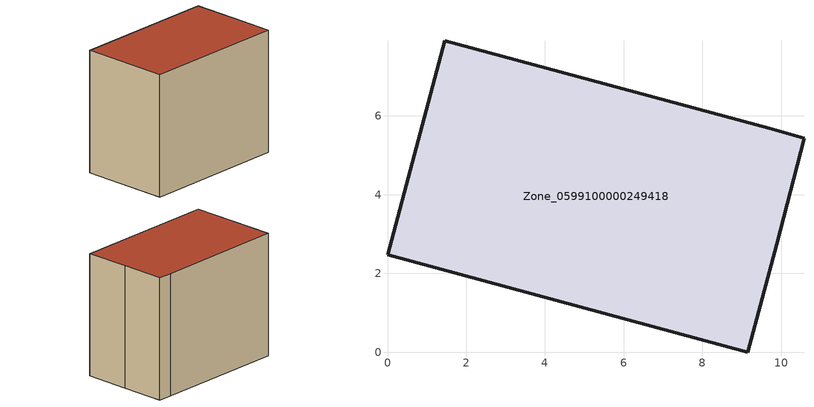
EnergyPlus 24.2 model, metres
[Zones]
Zone_0599100000249418
 floor ground (C_G): 9.89,2.74 9.15,0 0,2.47 1.46,7.91 9.69,5.69 10.58,5.43 z0
 wall outside (C_F): 9.15,0 9.89,2.74 10.58,5.43 9.69,5.69 1.46,7.91 0,2.47 9.15,0 z0:7.82
 roof outside (C_R): 9.89,2.74 10.58,5.43 9.69,5.69 1.46,7.91 0,2.47 9.15,0 z7.82
[BUILDING]
Pand.0599100000249418: North Axis=0; Terrain=City; Loads Convergence Tolerance Value=0.04; Temperature Convergence Tolerance Value=0.4; Solar Distribution=FullExterior; Maximum Number of Warmup Days=25; Minimum Number of Warmup Days=1
[Site:Location]
Rotterdam.The.Hague.AP_ZH_NLD Design_Conditions: Latitude=51.96; Longitude=4.45; Time Zone=1; Elevation=-4.5
[SITE:GROUNDTEMPERATURE:BUILDINGSURFACE]
18, 18, 18, 18, 18, 18, 18, 18, 18, 18, 18, 18
[MATERIAL] Thermal Absorptance=0.9; Solar Absorptance=0.7; Visible Absorptance=0.7
Name | Roughness | Thickness | Conductivity | Density | Specific Heat
G.TC.1975-1991 | MediumSmooth | 0.15 | 0.288461 | 540 | 1210
F.TC.1975-1991 | Rough | 0.3 | 0.230769 | 1920 | 840
R.TC.1975-1991 | MediumRough | 0.2 | 0.153846 | 1500 | 1000
[CONSTRUCTION]
C_G: G.TC.1975-1991
C_F: F.TC.1975-1991
C_R: R.TC.1975-1991
[ZONE]
Zone_0599100000249418: Type=1; Multiplier=1; Ceiling Height=Autocalculate; Volume=Autocalculate; Floor Area=autocalculate; Part of Total Floor Area=Yes
[ZONEINFILTRATION:DESIGNFLOWRATE]
Infil_Zone_0599100000249418: Zone or ZoneList or Space or SpaceList=Zone_0599100000249418; Schedule=AlwaysOn; Design Flow Rate Calculation Method=Flow/Area; Flow Rate per Floor Area=0.003; Constant Term Coefficient=1; Temperature Term Coefficient=0; Velocity Term Coefficient=0; Velocity Squared Term Coefficient=0
[HVACTEMPLATE:ZONE:IDEALLOADSAIRSYSTEM]
Zone_0599100000249418: Maximum Heating Supply Air Temperature=50; Minimum Cooling Supply Air Temperature=13; Maximum Heating Supply Air Humidity Ratio=0.0156; Minimum Cooling Supply Air Humidity Ratio=0.0077; Heating Limit=NoLimit; Cooling Limit=NoLimit; Dehumidification Control Type=ConstantSensibleHeatRatio; Cooling Sensible Heat Ratio=0.7; Dehumidification Setpoint=60; Humidification Control Type=None; Humidification Setpoint=30; Outdoor Air Method=None; Outdoor Air Flow Rate per Person=0.00944; Outdoor Air Flow Rate per Zone Floor Area=0; Outdoor Air Flow Rate per Zone=0; Demand Controlled Ventilation Type=None; Outdoor Air Economizer Type=NoEconomizer; Heat Recovery Type=None; Sensible Heat Recovery Effectiveness=0.7; Latent Heat Recovery Effectiveness=0.65
[ZONECONTROL:THERMOSTAT]
ThermostatControl_Zone_0599100000249418: Zone or ZoneList=Zone_0599100000249418; Control Type Schedule=DualSetpointControlType; Control 1=Thermostat_Zone_0599100000249418; Temperature Difference Between Cutout And Setpoint=0
[THERMOSTATSETPOINT:DUALSETPOINT]
Thermostat_Zone_0599100000249418: Heating Setpoint Temperature Schedule=HeatingSetpoint_Zone_0599100000249418; Cooling Setpoint Temperature Schedule=CoolingSetpoint_Zone_0599100000249418
[SCHEDULE:COMPACT]
HeatingSetpoint_Zone_0599100000249418: Through: 12/31, For: AllDays, Until: 24:00, 21
CoolingSetpoint_Zone_0599100000249418: Through: 12/31, For: AllDays, Until: 24:00, 24
DualSetpointControlType: Through: 12/31, For: AllDays, Until: 24:00, 4
AlwaysOn: Through: 12/31, For: AllDays, Until: 24:00, 1
